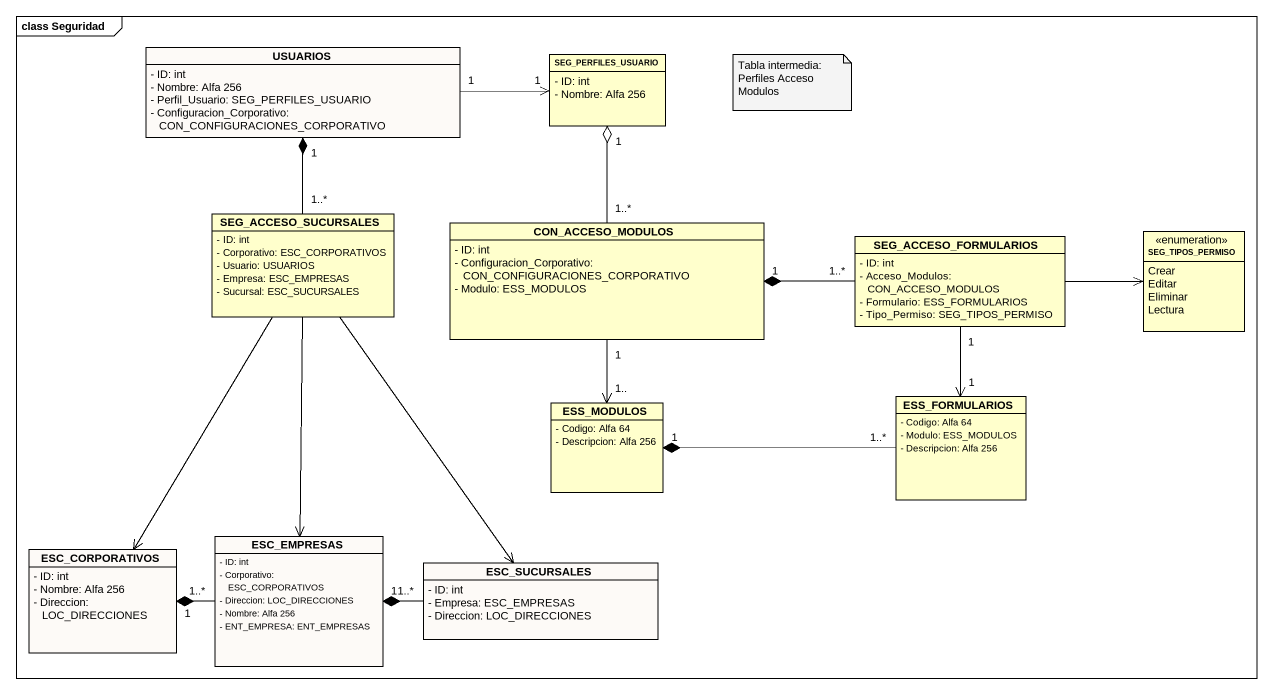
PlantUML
@startuml
mainframe class Seguridad
hide circle
hide empty members
skinparam classAttributeIconSize 0
class USUARIOS #FDFAF7 {
  - ID: int
  - Nombre: Alfa 256
  - Perfil_Usuario: SEG_PERFILES_USUARIO
  - Configuracion_Corporativo: CON_CONFIGURACIONES_CORPORATIVO
}
class SEG_PERFILES_USUARIO {
  - ID: int
  - Nombre: Alfa 256
}
class SEG_ACCESO_SUCURSALES {
  - ID: int
  - Corporativo: ESC_CORPORATIVOS
  - Usuario: USUARIOS
  - Empresa: ESC_EMPRESAS
  - Sucursal: ESC_SUCURSALES
}
class CON_ACCESO_MODULOS {
  - ID: int
  - Configuracion_Corporativo: CON_CONFIGURACIONES_CORPORATIVO
  - Modulo: ESS_MODULOS
}
class SEG_ACCESO_FORMULARIOS {
  - ID: int
  - Acceso_Modulos: CON_ACCESO_MODULOS
  - Formulario: ESS_FORMULARIOS
  - Tipo_Permiso: SEG_TIPOS_PERMISO
}
enum SEG_TIPOS_PERMISO {
  Crear
  Editar
  Eliminar
  Lectura
}
class ESS_MODULOS {
  - Codigo: Alfa 64
  - Descripcion: Alfa 256
}
class ESS_FORMULARIOS {
  - Codigo: Alfa 64
  - Modulo: ESS_MODULOS
  - Descripcion: Alfa 256
}
class ESC_CORPORATIVOS #FDFAF7 {
  - ID: int
  - Nombre: Alfa 256
  - Direccion: LOC_DIRECCIONES
}
class ESC_EMPRESAS #FDFAF7 {
  - ID: int
  - Corporativo: ESC_CORPORATIVOS
  - Direccion: LOC_DIRECCIONES
  - Nombre: Alfa 256
  - ENT_EMPRESA: ENT_EMPRESAS
}
class ESC_SUCURSALES #FDFAF7 {
  - ID: int
  - Empresa: ESC_EMPRESAS
  - Direccion: LOC_DIRECCIONES
}
USUARIOS "1" -right-> "1" SEG_PERFILES_USUARIO
SEG_ACCESO_SUCURSALES "1..*" -up-* "1" USUARIOS
SEG_ACCESO_SUCURSALES --> ESC_CORPORATIVOS
SEG_ACCESO_SUCURSALES --> ESC_EMPRESAS
SEG_ACCESO_SUCURSALES --> ESC_SUCURSALES
CON_ACCESO_MODULOS "1..*" -up-o "1" SEG_PERFILES_USUARIO
CON_ACCESO_MODULOS "1" --> "1.." ESS_MODULOS
SEG_ACCESO_FORMULARIOS "1..*" -left-* "1" CON_ACCESO_MODULOS
SEG_ACCESO_FORMULARIOS -right-> SEG_TIPOS_PERMISO
SEG_ACCESO_FORMULARIOS "1" --> "1" ESS_FORMULARIOS
ESS_FORMULARIOS "1..*" -left-* "1" ESS_MODULOS
ESC_EMPRESAS "1..*" -left-* "1" ESC_CORPORATIVOS
ESC_SUCURSALES "1..*" -left-* "1" ESC_EMPRESAS
note as N1
  Tabla intermedia: Perfiles Acceso Modulos
end note
@enduml
